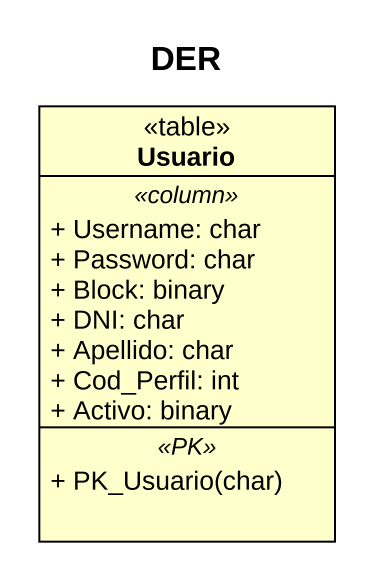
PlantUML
@startuml
title DER
hide circle
hide empty members
skinparam classAttributeIconSize 0
class Usuario <<table>> {
  .. <<column>> ..
  + Username: char
  + Password: char
  + Block: binary
  + DNI: char
  + Apellido: char
  + Cod_Perfil: int
  + Activo: binary
  .. <<PK>> ..
  + PK_Usuario(char)
}
@enduml
